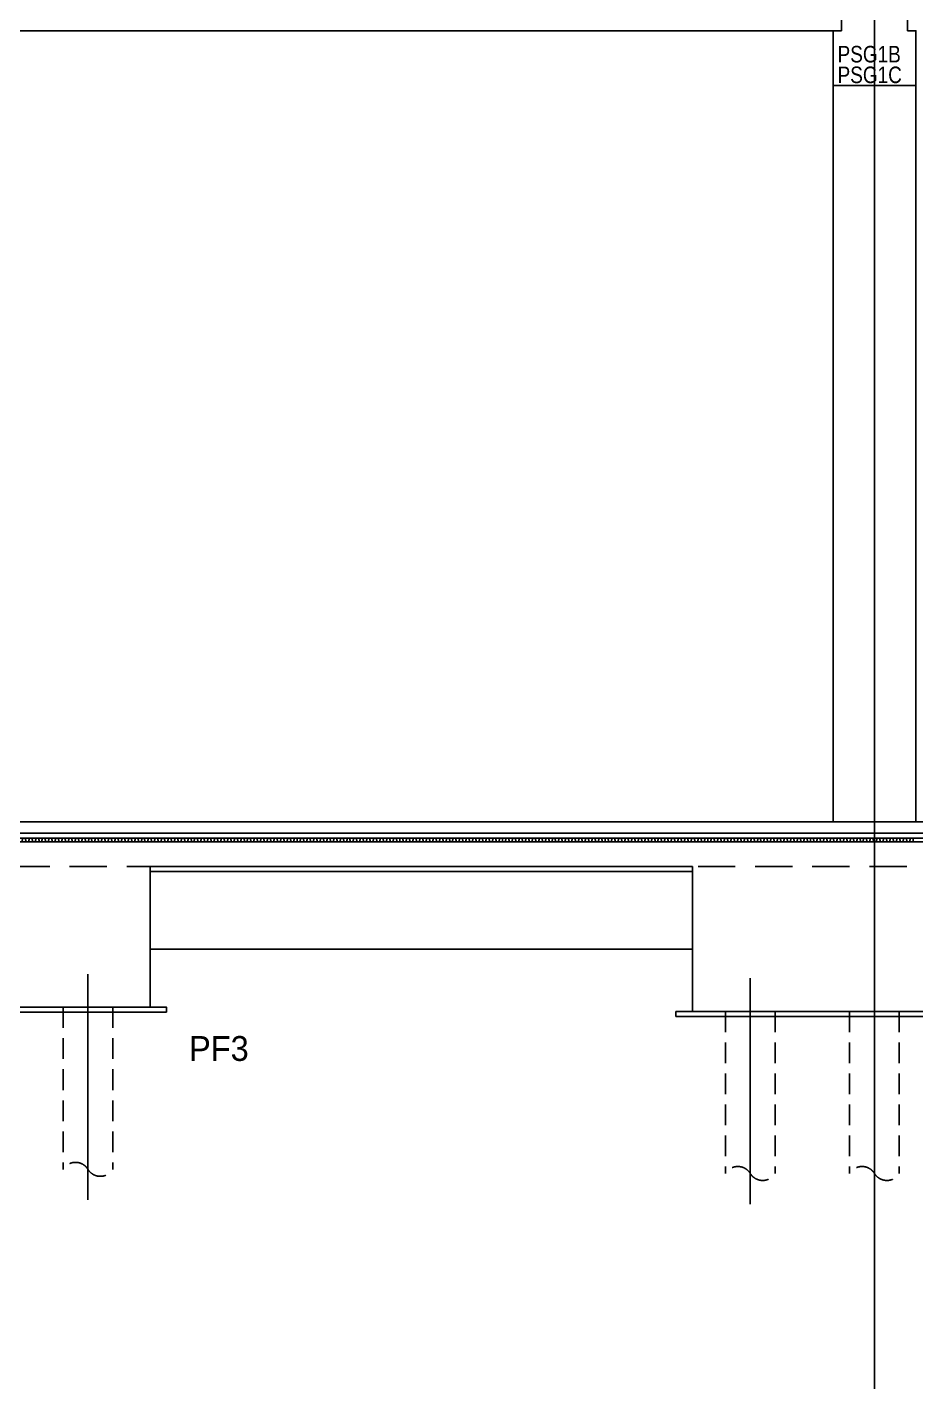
# Model space of a CAD drawing. Header units: millimetres. Extents: x 4754612 to 5801174, y 2368242 to 2777223.
# Drawn here: x 4952429 to 4963163, y 2570982 to 2587355 of the extents above; entities that cross this region are included whole.
import ezdxf
from ezdxf.enums import TextEntityAlignment as Align

# ---------------------------------------------------------------- set-up
doc = ezdxf.new("R2010")
doc.units = ezdxf.units.MM
doc.header["$LTSCALE"] = 1000
for name, pattern in [('03 단지-0902$0$HIDDEN', [0.375, 0.25, -0.125]), ('ACAD_ISO12W100', [21, 12, -3, 0, -3, 0, -3]), ('CEN', [6.2, 6, -0.1, 0, -0.1]), ('HID', [0.345, 0.225, -0.12])]:
    doc.linetypes.add(name, pattern=pattern)
doc.layers.get('DEFPOINTS').update_dxf_attribs({"color": 151})
for name, color, linetype in [('A-ELE-8', 8, 'Continuous'), ('A-HAT-251', 251, 'Continuous'), ('A-중심선', 10, 'CEN'), ('CON', 2, 'Continuous'), ('ELE-06', 6, 'Continuous'), ('ELE-2', 4, 'Continuous'), ('ELE-4', 8, 'Continuous'), ('ELE06', 6, 'Continuous'), ('KZ_횡단_암선2', 8, 'ACAD_ISO12W100'), ('PILE', 1, 'Continuous')]:
    doc.layers.add(name, color=color, linetype=linetype)
doc.styles.add('A.NARROW', font='ARIALN.TTF')
doc.styles.add('돋움', font='')
doc.styles.get('돋움').set_extended_font_data('Dotum')

# ---------------------------------------------------------------- blocks, each defined once
blk = doc.blocks.new('*U33')
at = {"layer": 'A-HAT-251'}
for points in [[(-12969, 0), (-12997, 0), (-13009, 45), (-13037, 45), (-13049, 0)], [(-12889, 0), (-12917, 0), (-12929, 45), (-12957, 45), (-12969, 0)], [(-12809, 0), (-12837, 0), (-12849, 45), (-12877, 45), (-12889, 0)], [(-12729, 0), (-12757, 0), (-12769, 45), (-12797, 45), (-12809, 0)], [(-12649, 0), (-12677, 0), (-12689, 45), (-12717, 45), (-12729, 0)], [(-12569, 0), (-12597, 0), (-12609, 45), (-12637, 45), (-12649, 0)], [(-12489, 0), (-12517, 0), (-12529, 45), (-12557, 45), (-12569, 0)], [(-12409, 0), (-12437, 0), (-12449, 45), (-12477, 45), (-12489, 0)], [(-12329, 0), (-12357, 0), (-12369, 45), (-12397, 45), (-12409, 0)], [(-12249, 0), (-12277, 0), (-12289, 45), (-12317, 45), (-12329, 0)], [(-12169, 0), (-12197, 0), (-12209, 45), (-12237, 45), (-12249, 0)], [(-12089, 0), (-12117, 0), (-12129, 45), (-12157, 45), (-12169, 0)], [(-12009, 0), (-12037, 0), (-12049, 45), (-12077, 45), (-12089, 0)], [(-11929, 0), (-11957, 0), (-11969, 45), (-11997, 45), (-12009, 0)], [(-11849, 0), (-11877, 0), (-11889, 45), (-11917, 45), (-11929, 0)], [(-11769, 0), (-11797, 0), (-11809, 45), (-11837, 45), (-11849, 0)], [(-11689, 0), (-11717, 0), (-11729, 45), (-11757, 45), (-11769, 0)], [(-11609, 0), (-11637, 0), (-11649, 45), (-11677, 45), (-11689, 0)], [(-11529, 0), (-11557, 0), (-11569, 45), (-11597, 45), (-11609, 0)], [(-11449, 0), (-11477, 0), (-11489, 45), (-11517, 45), (-11529, 0)], [(-11369, 0), (-11397, 0), (-11409, 45), (-11437, 45), (-11449, 0)], [(-11289, 0), (-11317, 0), (-11329, 45), (-11357, 45), (-11369, 0)], [(-11209, 0), (-11237, 0), (-11249, 45), (-11277, 45), (-11289, 0)], [(-11129, 0), (-11157, 0), (-11169, 45), (-11197, 45), (-11209, 0)], [(-11049, 0), (-11077, 0), (-11089, 45), (-11117, 45), (-11129, 0)], [(-10969, 0), (-10997, 0), (-11009, 45), (-11037, 45), (-11049, 0)], [(-10889, 0), (-10917, 0), (-10929, 45), (-10957, 45), (-10969, 0)], [(-10809, 0), (-10837, 0), (-10849, 45), (-10877, 45), (-10889, 0)], [(-10729, 0), (-10757, 0), (-10769, 45), (-10797, 45), (-10809, 0)], [(-10649, 0), (-10677, 0), (-10689, 45), (-10717, 45), (-10729, 0)], [(-10569, 0), (-10597, 0), (-10609, 45), (-10637, 45), (-10649, 0)], [(-10489, 0), (-10517, 0), (-10529, 45), (-10557, 45), (-10569, 0)], [(-10409, 0), (-10437, 0), (-10449, 45), (-10477, 45), (-10489, 0)], [(-10329, 0), (-10357, 0), (-10369, 45), (-10397, 45), (-10409, 0)], [(-10249, 0), (-10277, 0), (-10289, 45), (-10317, 45), (-10329, 0)], [(-10169, 0), (-10197, 0), (-10209, 45), (-10237, 45), (-10249, 0)], [(-10089, 0), (-10117, 0), (-10129, 45), (-10157, 45), (-10169, 0)], [(-10009, 0), (-10037, 0), (-10049, 45), (-10077, 45), (-10089, 0)], [(-9929, 0), (-9957, 0), (-9969, 45), (-9997, 45), (-10009, 0)], [(-9849, 0), (-9877, 0), (-9889, 45), (-9917, 45), (-9929, 0)], [(-9769, 0), (-9797, 0), (-9809, 45), (-9837, 45), (-9849, 0)], [(-9689, 0), (-9717, 0), (-9729, 45), (-9757, 45), (-9769, 0)], [(-9609, 0), (-9637, 0), (-9649, 45), (-9677, 45), (-9689, 0)], [(-9529, 0), (-9557, 0), (-9569, 45), (-9597, 45), (-9609, 0)], [(-9449, 0), (-9477, 0), (-9489, 45), (-9517, 45), (-9529, 0)], [(-9369, 0), (-9397, 0), (-9409, 45), (-9437, 45), (-9449, 0)], [(-9289, 0), (-9317, 0), (-9329, 45), (-9357, 45), (-9369, 0)], [(-9209, 0), (-9237, 0), (-9249, 45), (-9277, 45), (-9289, 0)], [(-9129, 0), (-9157, 0), (-9169, 45), (-9197, 45), (-9209, 0)], [(-9049, 0), (-9077, 0), (-9089, 45), (-9117, 45), (-9129, 0)], [(-8969, 0), (-8997, 0), (-9009, 45), (-9037, 45), (-9049, 0)], [(-8889, 0), (-8917, 0), (-8929, 45), (-8957, 45), (-8969, 0)], [(-8809, 0), (-8837, 0), (-8849, 45), (-8877, 45), (-8889, 0)], [(-8729, 0), (-8757, 0), (-8769, 45), (-8797, 45), (-8809, 0)], [(-8649, 0), (-8677, 0), (-8689, 45), (-8717, 45), (-8729, 0)], [(-8569, 0), (-8597, 0), (-8609, 45), (-8637, 45), (-8649, 0)], [(-8489, 0), (-8517, 0), (-8529, 45), (-8557, 45), (-8569, 0)], [(-8409, 0), (-8437, 0), (-8449, 45), (-8477, 45), (-8489, 0)], [(-8329, 0), (-8357, 0), (-8369, 45), (-8397, 45), (-8409, 0)], [(-8249, 0), (-8277, 0), (-8289, 45), (-8317, 45), (-8329, 0)], [(-8169, 0), (-8197, 0), (-8209, 45), (-8237, 45), (-8249, 0)], [(-8089, 0), (-8117, 0), (-8129, 45), (-8157, 45), (-8169, 0)], [(-8009, 0), (-8037, 0), (-8049, 45), (-8077, 45), (-8089, 0)], [(-7929, 0), (-7957, 0), (-7969, 45), (-7997, 45), (-8009, 0)], [(-7849, 0), (-7877, 0), (-7889, 45), (-7917, 45), (-7929, 0)], [(-7769, 0), (-7797, 0), (-7809, 45), (-7837, 45), (-7849, 0)], [(-7689, 0), (-7717, 0), (-7729, 45), (-7757, 45), (-7769, 0)], [(-7609, 0), (-7637, 0), (-7649, 45), (-7677, 45), (-7689, 0)], [(-7529, 0), (-7557, 0), (-7569, 45), (-7597, 45), (-7609, 0)], [(-7449, 0), (-7477, 0), (-7489, 45), (-7517, 45), (-7529, 0)], [(-7369, 0), (-7397, 0), (-7409, 45), (-7437, 45), (-7449, 0)], [(-7289, 0), (-7317, 0), (-7329, 45), (-7357, 45), (-7369, 0)], [(-7209, 0), (-7237, 0), (-7249, 45), (-7277, 45), (-7289, 0)], [(-7129, 0), (-7157, 0), (-7169, 45), (-7197, 45), (-7209, 0)], [(-7049, 0), (-7077, 0), (-7089, 45), (-7117, 45), (-7129, 0)], [(-6969, 0), (-6997, 0), (-7009, 45), (-7037, 45), (-7049, 0)], [(-6889, 0), (-6917, 0), (-6929, 45), (-6957, 45), (-6969, 0)], [(-6809, 0), (-6837, 0), (-6849, 45), (-6877, 45), (-6889, 0)], [(-6729, 0), (-6757, 0), (-6769, 45), (-6797, 45), (-6809, 0)], [(-6649, 0), (-6677, 0), (-6689, 45), (-6717, 45), (-6729, 0)], [(-6569, 0), (-6597, 0), (-6609, 45), (-6637, 45), (-6649, 0)], [(-6489, 0), (-6517, 0), (-6529, 45), (-6557, 45), (-6569, 0)], [(-6409, 0), (-6437, 0), (-6449, 45), (-6477, 45), (-6489, 0)], [(-6329, 0), (-6357, 0), (-6369, 45), (-6397, 45), (-6409, 0)], [(-6249, 0), (-6277, 0), (-6289, 45), (-6317, 45), (-6329, 0)], [(-6169, 0), (-6197, 0), (-6209, 45), (-6237, 45), (-6249, 0)], [(-6089, 0), (-6117, 0), (-6129, 45), (-6157, 45), (-6169, 0)], [(-6009, 0), (-6037, 0), (-6049, 45), (-6077, 45), (-6089, 0)], [(-5929, 0), (-5957, 0), (-5969, 45), (-5997, 45), (-6009, 0)], [(-5849, 0), (-5877, 0), (-5889, 45), (-5917, 45), (-5929, 0)], [(-5769, 0), (-5797, 0), (-5809, 45), (-5837, 45), (-5849, 0)], [(-5689, 0), (-5717, 0), (-5729, 45), (-5757, 45), (-5769, 0)], [(-5609, 0), (-5637, 0), (-5649, 45), (-5677, 45), (-5689, 0)], [(-5529, 0), (-5557, 0), (-5569, 45), (-5597, 45), (-5609, 0)], [(-5449, 0), (-5477, 0), (-5489, 45), (-5517, 45), (-5529, 0)], [(-5369, 0), (-5397, 0), (-5409, 45), (-5437, 45), (-5449, 0)], [(-5289, 0), (-5317, 0), (-5329, 45), (-5357, 45), (-5369, 0)], [(-5209, 0), (-5237, 0), (-5249, 45), (-5277, 45), (-5289, 0)], [(-5129, 0), (-5157, 0), (-5169, 45), (-5197, 45), (-5209, 0)], [(-5049, 0), (-5077, 0), (-5089, 45), (-5117, 45), (-5129, 0)], [(-4969, 0), (-4997, 0), (-5009, 45), (-5037, 45), (-5049, 0)], [(-4889, 0), (-4917, 0), (-4929, 45), (-4957, 45), (-4969, 0)], [(-4809, 0), (-4837, 0), (-4849, 45), (-4877, 45), (-4889, 0)], [(-4729, 0), (-4757, 0), (-4769, 45), (-4797, 45), (-4809, 0)], [(-4649, 0), (-4677, 0), (-4689, 45), (-4717, 45), (-4729, 0)], [(-4569, 0), (-4597, 0), (-4609, 45), (-4637, 45), (-4649, 0)], [(-4489, 0), (-4517, 0), (-4529, 45), (-4557, 45), (-4569, 0)], [(-4409, 0), (-4437, 0), (-4449, 45), (-4477, 45), (-4489, 0)], [(-4329, 0), (-4357, 0), (-4369, 45), (-4397, 45), (-4409, 0)], [(-4249, 0), (-4277, 0), (-4289, 45), (-4317, 45), (-4329, 0)], [(-4169, 0), (-4197, 0), (-4209, 45), (-4237, 45), (-4249, 0)], [(-4089, 0), (-4117, 0), (-4129, 45), (-4157, 45), (-4169, 0)], [(-4009, 0), (-4037, 0), (-4049, 45), (-4077, 45), (-4089, 0)], [(-3929, 0), (-3957, 0), (-3969, 45), (-3997, 45), (-4009, 0)], [(-3849, 0), (-3877, 0), (-3889, 45), (-3917, 45), (-3929, 0)], [(-3769, 0), (-3797, 0), (-3809, 45), (-3837, 45), (-3849, 0)], [(-3689, 0), (-3717, 0), (-3729, 45), (-3757, 45), (-3769, 0)], [(-3609, 0), (-3637, 0), (-3649, 45), (-3677, 45), (-3689, 0)], [(-3529, 0), (-3557, 0), (-3569, 45), (-3597, 45), (-3609, 0)], [(-3449, 0), (-3477, 0), (-3489, 45), (-3517, 45), (-3529, 0)], [(-3369, 0), (-3397, 0), (-3409, 45), (-3437, 45), (-3449, 0)], [(-3289, 0), (-3317, 0), (-3329, 45), (-3357, 45), (-3369, 0)], [(-3209, 0), (-3237, 0), (-3249, 45), (-3277, 45), (-3289, 0)], [(-3129, 0), (-3157, 0), (-3169, 45), (-3197, 45), (-3209, 0)], [(-3049, 0), (-3077, 0), (-3089, 45), (-3117, 45), (-3129, 0)], [(-2969, 0), (-2997, 0), (-3009, 45), (-3037, 45), (-3049, 0)], [(-2889, 0), (-2917, 0), (-2929, 45), (-2957, 45), (-2969, 0)], [(-2809, 0), (-2837, 0), (-2849, 45), (-2877, 45), (-2889, 0)], [(-2729, 0), (-2757, 0), (-2769, 45), (-2797, 45), (-2809, 0)], [(-2649, 0), (-2677, 0), (-2689, 45), (-2717, 45), (-2729, 0)], [(-2569, 0), (-2597, 0), (-2609, 45), (-2637, 45), (-2649, 0)], [(-2489, 0), (-2517, 0), (-2529, 45), (-2557, 45), (-2569, 0)], [(-2409, 0), (-2437, 0), (-2449, 45), (-2477, 45), (-2489, 0)], [(-2329, 0), (-2357, 0), (-2369, 45), (-2397, 45), (-2409, 0)], [(-2249, 0), (-2277, 0), (-2289, 45), (-2317, 45), (-2329, 0)]]:
    blk.add_lwpolyline(points, dxfattribs=at)
blk = doc.blocks.new('zw$CF19')
at = {"layer": 'CON'}
blk.add_lwpolyline([(-500, -1100), (-500, -440), (-400, -440), (-400, 0), (400, 0), (400, -440), (500, -440), (500, -1100)], close=True, dxfattribs=at)
at = {"layer": 'DEFPOINTS', "style": 'A.NARROW'}
for s, p in [('PSG1B', (-446, -722, 0)), ('PSG1C', (-446, -972, 0))]:
    blk.add_text(s, height=200, dxfattribs=at).set_placement(p, align=Align.MIDDLE_LEFT)
blk = doc.blocks.new('dbcbccbc')
at = {"layer": 'ELE-4', "linetype": '03 단지-0902$0$HIDDEN'}
for p, q in [((-300, 964), (-300, -995)), ((-300, 964), (300, 964)), ((300, 964), (300, -995))]:
    blk.add_line(p, q, dxfattribs=at)
for centre, start, end in [((-150, -1086), 31.406, 148.594), ((150, -903), 211.406, 328.594)]:
    blk.add_arc(centre, 176, start, end, dxfattribs=at)
at = {"layer": 'PILE'}
for p, q in [((0, -1364), (0, 1364)), ((400, 964), (-400, 964))]:
    blk.add_line(p, q, dxfattribs=at)

msp = doc.modelspace()

# ---------------------------------------------------------------- linework, layer by layer
at = {"layer": 'A-ELE-8'}
for p, q in [((4962163.3, 2586649.621), (4962163.3, 2577749.621)), ((4963163.3, 2586649.621), (4963163.3, 2577749.621))]:
    msp.add_line(p, q, dxfattribs=at)
at = {"layer": 'A-중심선', "ltscale": 5}
for p, q in [((4962663.3, 2560495.412), (4962663.3, 2645427.791)), ((4867905.529, 2577749.621), (5176073.3, 2577749.621))]:
    msp.add_line(p, q, dxfattribs=at)
at = {"layer": 'CON'}
for p, q in [((4952163.3, 2587309.621), (4962163.3, 2587309.621)), ((5116763.3, 2577509.621), (4908363.3, 2577509.621)), ((4953912.867, 2577209.621), (4953912.867, 2575509.621)), ((4960463.402, 2577209.621), (4953912.867, 2577209.621)), ((4960463.402, 2577209.621), (4960463.402, 2575459.621)), ((4949413.261, 2575509.621), (4953912.867, 2575509.621)), ((4960463.402, 2575459.621), (4964962.867, 2575459.621))]:
    msp.add_line(p, q, dxfattribs=at)
at = {"layer": 'CON', "color": 5}
msp.add_line((4953912.867, 2576209.621), (4960463.402, 2576209.621), dxfattribs=at)
at = {"layer": 'ELE-06'}
for p, q in [((4953912.867, 2577149.621), (4960463.402, 2577149.621)), ((4949213.261, 2575449.621), (4954112.867, 2575449.621)), ((4960263.402, 2575399.621), (4960263.402, 2575459.621)), ((4960263.402, 2575459.621), (4960463.402, 2575459.621)), ((4960263.402, 2575399.621), (4965162.867, 2575399.621))]:
    msp.add_line(p, q, dxfattribs=at)
msp.add_lwpolyline([(4954112.867, 2575449.621), (4954112.867, 2575509.621), (4953912.867, 2575509.621)], dxfattribs=at)
at = {"layer": 'ELE-2'}
for p, q in [((5116763.3, 2577749.621), (4908363.3, 2577749.621)), ((4908363.3, 2577614.621), (5116763.3, 2577614.621)), ((4908363.3, 2577554.621), (5116763.3, 2577554.621))]:
    msp.add_line(p, q, dxfattribs=at)
at = {"layer": 'KZ_횡단_암선2', "linetype": 'HID', "ltscale": 2}
msp.add_line((5096912.056, 2577209.621), (4921913.3, 2577209.621), dxfattribs=at)

# ---------------------------------------------------------------- block references
at = {"layer": 'CON'}
msp.add_blockref('zw$CF19', (4962663.3, 2587749.621), dxfattribs=at)
at = {"layer": 'ELE-4'}
for p in [(4953163.135, 2574545.454), (4961163.135, 2574495.454), (4962663.135, 2574495.454)]:
    msp.add_blockref('dbcbccbc', p, dxfattribs=at)
at = {"layer": 'ELE06', "color": 6, "xscale": 1.000013798092659, "yscale": 1.000013798092659, "zscale": 1.000013798092659}
msp.add_blockref('*U33', (4965413.445, 2577509.621), dxfattribs=at)

# ---------------------------------------------------------------- texts
at = {"layer": 'DEFPOINTS', "style": '돋움'}
msp.add_text('PF3', height=300, dxfattribs=at).set_placement((4954745.317, 2575011.194), align=Align.MIDDLE_CENTER)

doc.saveas('drawing.dxf')
